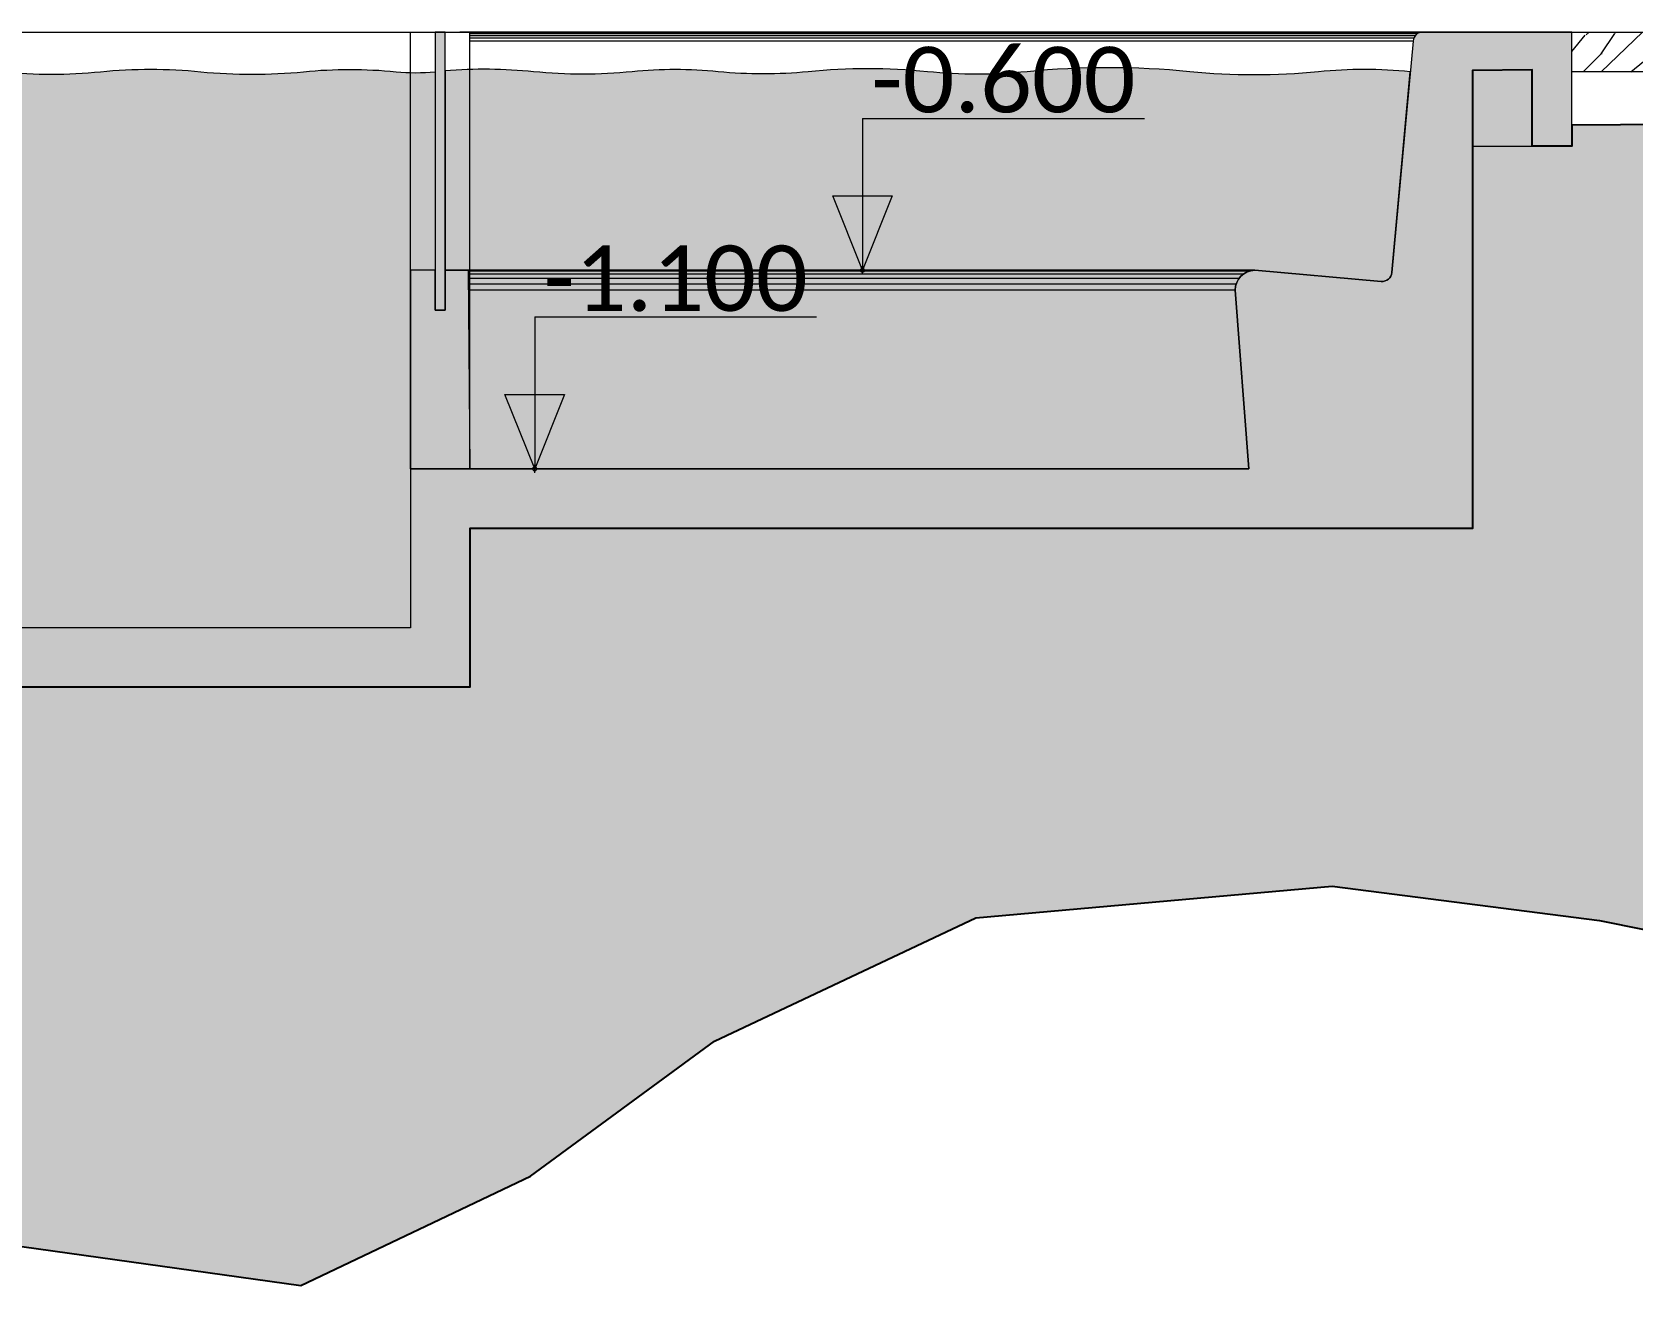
# Model space of a CAD drawing. Header units: metres. Extents: x -197 to 1099, y -24 to 14.
# Drawn here: x 660.158 to 664.189, y -3.221 to 0 of the extents above; entities that cross this region are included whole.
import ezdxf
from ezdxf.enums import TextEntityAlignment as Align

# ---------------------------------------------------------------- set-up
doc = ezdxf.new("R2010")
doc.units = ezdxf.units.M
doc.header["$LTSCALE"] = 0.001
doc.header["$PDMODE"] = 34
doc.header["$PDSIZE"] = 0.01
doc.layers.get('0').update_dxf_attribs({"lineweight": 13, "true_color": 0x000000})
for name, color, linetype, lineweight, true_color in [('Jach-Anotaciones-CalidaddeLínea  0.13', 7, 'Continuous', 13, 0x000000), ('Jach-Anotaciones-CalidaddeLínea 0.09', 7, 'Continuous', 9, 0x000000), ('Jach-Anotaciones-Hatch-Lum100%', 7, 'Continuous', 13, 0x000000), ('Jach-Anotaciones-Hatch-Lum20%', 7, 'Continuous', 13, 0xcccccc), ('Jach-Anotaciones-Hatch-Lum50%', 9, 'Continuous', 13, 0x808080), ('Jach-Anotaciones-Hatch-Lum70%', 7, 'Continuous', 13, 0x4d4d4d), ('Jach-Anotaciones-Hatch-Lum80%', 250, 'Continuous', 13, 0x333333), ('Jach-Anotaciones-LineasDetalle0.09mm', 7, 'Continuous', 15, 0x000000), ('JACH-Anotaciones-Textos-Lum75% @ 0.075', 7, 'Continuous', 13, 0x404040)]:
    doc.layers.add(name, color=color, linetype=linetype, lineweight=lineweight, true_color=true_color)
doc.layers.add('PDF_Geometry', color=7, linetype='Continuous', true_color=0x4b4b4b)
doc.styles.add('02a-Calibri-JACH(1.8mm)', font='calibri.ttf', dxfattribs={"height": 2.2})
pattern_1 = [(0, (169.4210114967462, 45.03182796469216), (0, 6.985), [5.08, -1.905]), (90, (169.4210114967462, 45.03182796469216), (-6.985, 4.277078946022131e-16), [5.08, -1.905])]

# ---------------------------------------------------------------- blocks, each defined once
blk = doc.blocks.new('*U451')
at = {"lineweight": 0, "ltscale": 100}
h = blk.add_hatch(dxfattribs=at)
h.set_pattern_fill('ANGLE', color=256)
h.set_pattern_definition(pattern_1)
h.paths.add_polyline_path([(0, 2.5), (0, 0), (1, 2.5)])
h = blk.add_hatch(color=256, dxfattribs=at)
h.dxf.hatch_style = 1
h.paths.add_polyline_path([(0, 2.5), (0, 0), (1, 2.5)])
for points in [[(0, 5.098930515436264), (-9.465586596093033, 5.098930515436264)], [(0, 5.098930515436264), (0, 1.25)]]:
    blk.add_lwpolyline(points, dxfattribs=at)
for points in [[(0, 0), (1, 2.5), (-1, 2.5)], [(0, 2.5), (0, 0), (1, 2.5)]]:
    blk.add_lwpolyline(points, close=True, dxfattribs=at)
blk.add_point((0, 1.13686837721616e-13), dxfattribs=at)
at = {"lineweight": 0, "ltscale": 100, "style": '02a-Calibri-JACH(1.8mm)'}
blk.add_attdef('ALT', text='', height=2.2, dxfattribs=at).set_placement((-4.732793298046516, 6.400806810785425), align=Align.MIDDLE_CENTER)
blk = doc.blocks.new('*U452')
at = {"lineweight": 0, "ltscale": 100}
h = blk.add_hatch(dxfattribs=at)
h.set_pattern_fill('ANGLE', color=256)
h.set_pattern_definition(pattern_1)
h.paths.add_polyline_path([(0, 2.5), (0, 0), (1, 2.5)])
h = blk.add_hatch(color=256, dxfattribs=at)
h.dxf.hatch_style = 1
h.paths.add_polyline_path([(0, 2.5), (0, 0), (1, 2.5)])
for points in [[(0, 5.098930515436264), (-9.465586596093033, 5.098930515436264)], [(0, 5.098930515436264), (0, 1.25)]]:
    blk.add_lwpolyline(points, dxfattribs=at)
for points in [[(0, 0), (1, 2.5), (-1, 2.5)], [(0, 2.5), (0, 0), (1, 2.5)]]:
    blk.add_lwpolyline(points, close=True, dxfattribs=at)
blk.add_point((-1.818989403545856e-12, -2.149391775674303e-13), dxfattribs=at)
at = {"lineweight": 0, "ltscale": 100, "style": '02a-Calibri-JACH(1.8mm)'}
blk.add_attdef('ALT', text='', height=2.2, dxfattribs=at).set_placement((-4.732793298046516, 6.400806810785425), align=Align.MIDDLE_CENTER)

msp = doc.modelspace()

# ---------------------------------------------------------------- hatches: boundary and pattern name
at = {"layer": 'Jach-Anotaciones-Hatch-Lum100%', "ltscale": 100}
h = msp.add_hatch(color=256, dxfattribs=at)
h.dxf.hatch_style = 1
edge = h.paths.add_edge_path()
edge.add_line((664.0353687159584, -0.2874468086181068), (664.0353687159584, 0))
edge.add_line((664.0353687159584, 0), (663.6602735834106, -8.291347853628395e-06))
edge.add_arc((663.6602735834106, -0.02500829134783367), 0.02499999999998004, 90, 175.0000000000427)
edge.add_line((663.6353687159583, -0.02282939777916226), (663.5822563177301, -0.6053156822032264))
edge.add_arc((663.5573528999241, -0.6031202821073712), 0.02499999999996642, 264.9620242174295, 354.9620242173951, ccw=False)
edge.add_line((663.5551574998283, -0.6280236999133493), (663.237366029459, -0.600008291347855))
edge.add_arc((663.2373660294593, -0.6500082913480593), 0.05000000000020421, 90.00000000026056, 179.9999999997709)
edge.add_line((663.1873660294591, -0.6500082913478593), (663.2219919049771, -1.100008291347855))
edge.add_line((663.2219919049771, -1.100008291347855), (661.1103687159582, -1.100008291347855))
edge.add_line((661.1103687159582, -1.100008291347855), (661.1103687159582, -1.5))
edge.add_line((661.1103687159582, -1.5), (656.6103687159582, -1.5))
edge.add_line((656.6103687159582, -1.5), (656.6103687159582, 0))
edge.add_line((656.6103687159582, 0), (656.2103687159583, 0))
edge.add_line((656.2103687159583, 0), (656.2162963546202, -0.3580768842628075))
edge.add_line((656.2162963546202, -0.3580768842628075), (656.4603687159581, -0.3582130332255744))
edge.add_line((656.4603687159581, -0.3582130332255744), (656.4603687159583, -1.650000000000006))
edge.add_line((656.4603687159583, -1.650000000000006), (661.2603687159583, -1.650000000000006))
edge.add_line((661.2603687159583, -1.650000000000006), (661.2603687159583, -1.250008291347854))
edge.add_line((661.2603687159583, -1.250008291347854), (663.7853687159582, -1.250008291347854))
edge.add_line((663.7853687159582, -1.250008291347854), (663.7853687159584, -0.2874468086181068))
edge.add_line((663.7853687159584, -0.2874468086181068), (663.9353687159582, -0.2874468086181068))
edge.add_line((663.9353687159582, -0.2874468086181068), (664.0353687159584, -0.2874468086181068))
h = msp.add_hatch(color=256, dxfattribs=at)
h.dxf.hatch_style = 1
h.paths.add_polyline_path([(661.1103687159582, -1.100008291347855), (661.2603687159583, -1.100008291347855), (661.2603687159583, -0.600008291347855), (661.1978687159583, -0.600008291347855), (661.1978687159583, -0.7000082913478565), (661.1728687159582, -0.7000082913478565), (661.1728687159582, -0.600008291347855), (661.1103687159582, -0.600008291347855)])
edge = h.paths.add_edge_path()
edge.add_line((661.1103687159582, -1.100008291347855), (661.1103687159582, -8.291347853628395e-06))
at = {"layer": 'Jach-Anotaciones-Hatch-Lum20%', "ltscale": 100}
h = msp.add_hatch(color=256, dxfattribs=at)
h.dxf.hatch_style = 1
edge = h.paths.add_edge_path()
edge.add_line((661.1728687159582, -0.1000000000000014), (661.1728687159582, -0.600008291347855))
edge.add_line((661.1728687159582, -0.600008291347855), (661.1103687159582, -0.600008291347855))
edge.add_line((661.1103687159582, -0.600008291347855), (661.1103687159582, -1.5))
edge.add_line((661.1103687159582, -1.5), (656.6103687159582, -1.5))
edge.add_line((656.6103687159582, -1.5), (656.6103687159582, -0.1000000000000014))
edge.add_arc((656.6836629556282, 0.6324612905699442), 0.7361192754928974, 264.2856807613006, 275.7143192386994)
edge.add_arc((656.8310153000139, -0.840094926988915), 0.7437910350554191, 84.28568076130063, 95.71431923869937, ccw=False)
edge.add_arc((656.9777797823888, 0.626586529210404), 0.7302151749877182, 264.2856807613006, 275.7143192386994)
edge.add_arc((657.1229883442318, -0.8245459347901722), 0.7281643896349126, 84.28568076130051, 95.71431923869949, ccw=False)
edge.add_arc((657.265358448011, 0.5982205803181926), 0.7017075637104649, 264.2856807613005, 275.7143192386995)
edge.add_arc((657.4848326831441, -1.595081133926361), 1.502547718600393, 84.28568076130051, 95.71431923869949, ccw=False)
edge.add_arc((657.7296707855182, 0.8516927633566541), 0.9564456121753724, 264.2856807613005, 275.7143192386995)
edge.add_arc((657.9493036502934, -1.343194206058008), 1.249402842228422, 84.28568076130051, 95.71431923869949, ccw=False)
edge.add_arc((658.1702409907423, 0.8647289574676106), 0.9695469103431908, 264.2856807613005, 275.7143192386995)
edge.add_arc((658.3991385016354, -1.422743659643789), 1.329349573739456, 84.28568076130051, 95.71431923869949, ccw=False)
edge.add_arc((658.6001695095508, 0.586246844457512), 0.689674029815658, 264.2856807613005, 275.7143192386995)
edge.add_arc((658.8161302668664, -1.571943154212027), 1.479294185501829, 84.28568076130051, 95.71431923869949, ccw=False)
edge.add_arc((659.0883758587859, 1.14872573473823), 1.254961995915966, 264.2856807613005, 275.7143192386995)
edge.add_arc((659.3108606820199, -1.07466209890352), 0.9795296588806307, 84.28568076130051, 95.71431923869949, ccw=False)
edge.add_arc((659.4929826990879, 0.7453626160465033), 0.8495844414777424, 264.2856807613005, 275.7143192386995)
edge.add_arc((659.6641575833021, -0.9652626277554526), 0.8695838358349395, 84.28568076130051, 95.71431923869949, ccw=False)
edge.add_arc((659.811448581085, 0.5066805264565744), 0.6097103496668916, 264.2856807613005, 275.7143192386995)
edge.add_arc((659.9776485697153, -1.15422841690673), 1.059493339031681, 84.28568076130051, 95.71431923869949, ccw=False)
edge.add_arc((660.2065477681579, 1.133261064622099), 1.239420093690982, 264.2856807613005, 275.7143192386995)
edge.add_arc((660.4563455781717, -1.3630773533518), 1.269385287947889, 84.28568076130051, 95.71431923869949, ccw=False)
edge.add_arc((660.712113937906, 1.192927370914088), 1.299384379482549, 264.2856807613005, 275.7143192386995)
edge.add_arc((660.9579308189227, -1.263627888054798), 1.169439162077372, 84.28568076130051, 95.71431923869949, ccw=False)
edge.add_arc((661.1236193774129, 0.3921701109537052), 0.4946280576992546, 264.2856807613005, 275.7143192386995)
h = msp.add_hatch(color=256, dxfattribs=at)
h.dxf.hatch_style = 1
edge = h.paths.add_edge_path()
edge.add_arc((663.5130603843253, -1.254294173457567), 1.160058833976176, 84.28568076130051, 95.7143192386995)
edge.add_arc((663.2352280861171, 1.522205107030542), 1.630306561537219, 264.2856807613005, 275.7143192386995, ccw=False)
edge.add_arc((662.8681506565654, -2.14615967851397), 2.056378404541296, 84.28568076130051, 95.7143192386995)
edge.add_arc((662.5378685537817, 1.15449336525109), 1.260758430552305, 264.2856807613005, 275.7143192386995, ccw=False)
edge.add_arc((662.2623238028166, -1.599145458351657), 1.506632340668256, 84.28568076130051, 95.7143192386995)
edge.add_arc((661.9990272852806, 1.032091428822377), 1.137745206614258, 264.2856807613005, 275.7143192386995, ccw=False)
edge.add_arc((661.7773339227076, -1.183386993386262), 1.088797536357679, 84.28568076130051, 95.7143192386995)
edge.add_arc((661.5448807452624, 1.139618949717687), 1.245809730700455, 264.2856807613005, 275.7143192386995, ccw=False)
edge.add_arc((661.2968530718758, -1.339029721226437), 1.245217559543196, 84.28568076130281, 94.55934440727093)
edge.add_line((661.1978687159583, -0.0977526095876513), (661.1978687159583, -0.600008291347855))
edge.add_line((661.1978687159583, -0.600008291347855), (661.2561300859343, -0.600008291347855))
edge.add_line((661.2561300859343, -0.600008291347855), (661.2603687159583, -1.100008291347855))
edge.add_line((661.2603687159583, -1.100008291347855), (663.2219919049771, -1.100008291347855))
edge.add_line((663.2219919049771, -1.100008291347855), (663.1873660294591, -0.6500082913478593))
edge.add_arc((663.2373660294593, -0.6500082913480736), 0.0500000000001819, 90.00000000026063, 179.9999999997545, ccw=False)
edge.add_line((663.237366029459, -0.600008291347855), (663.5551574998283, -0.6280236999133493))
edge.add_arc((663.5573528999241, -0.60312028210735), 0.02500000000001977, 264.9620242174337, 354.9620242173467)
edge.add_line((663.5822563177301, -0.6053156822032264), (663.6285656197394, -0.1000000000000014))
at = {"layer": 'Jach-Anotaciones-Hatch-Lum50%', "ltscale": 100}
h = msp.add_hatch(dxfattribs=at)
h.set_pattern_fill('WOOD_01', color=256, scale=0.6, angle=45, pattern_type=2)
h.set_pattern_definition([(45, (1047.719355689043, 0.6321534623807707), (-0.4242640687119285, 0.4242640687119285), [0.12, -0.48]), (53.9726, (1047.952700926835, 0.4072935059634517), (2.121321363401945, 2.969847486071019), [0.1154124, -11.4258174]), (50.7105, (1047.923002442025, 0.4285067093990449), (3.394118772196608, 4.242634612072219), [0.1205988, -5.909325599999999]), (29.5779, (1047.795723221411, 0.5557859300126253), (5.939691386400335, 3.39411771749895), [0.1804992, -17.8694262]), (38.6599, (1047.664201360111, 0.704278354061799), (0.4242633360261463, 0.4242650695647302), [0.1086648, -5.3245656]), (30.0686, (1047.918759801338, 0.4751757569573556), (2.121319648181926, 1.272792894371629), [0.09314519999999987, -9.221359199999982]), (33.6901, (1047.524194217436, 0.5727564927611013), (0.424264035129639, 0.4242643496472882), [0.2447531999999997, -2.814658199999995]), (50.7105, (1047.990884693019, 0.3691097397793754), (3.394118772196608, 4.242634612072219), [0.0602994, -5.969625]), (45, (1047.808451143473, 0.5430580079512666), (-0.4242640687119285, 0.4242640687119285), [0.06, -0.54]), (45, (1047.672686641485, 0.5091168824543146), (-0.4242640687119285, 0.4242640687119285), [0.18, -0.42]), (56.3099, (1047.69389984492, 0.6576093065034883), (1.2727931970487, 2.121319158885468), [0.061188, -2.9982234]), (47.7263, (1047.808451143473, 0.4582051942088796), (8.061019120208547, 8.909543878561882), [0.1261428, -12.4881348]), (37.4054, (1047.84239226897, 0.4666904755831212), (3.818373878313803, 2.969851100574237), [0.0907962, -8.9888502]), (45, (1047.982399411645, 0.2842569260369885), (-0.4242640687119285, 0.4242640687119285), [0.12, -0.48]), (43.8309, (1047.961186208209, 0.2206173157302018), (0.424263820611818, 0.4242644722960704), [0.2940612, -29.11206]), (45, (1047.642988156675, 0.5388153672641494), (-0.4242640687119285, 0.4242640687119285), [0.06, -0.54]), (45, (1047.651473438049, 0.6151828996322948), (-0.4242640687119285, 0.4242640687119285), [0.06, -0.54]), (45, (1047.422370840945, 0.4624478348959968), (-0.4242640687119285, 0.4242640687119285), [0.09, -0.51]), (35.53769999999999, (1047.515708936061, 0.5982123368838188), (0.4242639370268209, 0.4242642659190399), [0.1824827999999998, -3.467174399999996]), (45, (1047.379944434074, 0.4624478348959968), (-0.4242640687119285, 0.4242640687119285), [0.12, -0.48]), (45, (1047.715113048356, 0.03394112549695194), (-0.4242640687119285, 0.4242640687119285), [0.066, -0.534]), (45, (1047.910274519963, 0.2715290039756297), (-0.4242640687119285, 0.4242640687119285), [0.06, -0.54]), (45, (1047.681171922859, 0.06788225099390388), (-0.4242640687119285, 0.4242640687119285), [0.126, -0.474]), (50.4403, (1047.87209075378, 0.309712770159706), (3.818378704760445, 4.666902415896629), [0.12657, -12.5304432]), (45, (1047.84239226897, 0.3478965363437823), (-0.4242640687119285, 0.4242640687119285), [0.114, -0.486]), (45, (1047.613289671865, 0.1357645019878149), (-0.4242640687119285, 0.4242640687119285), [0.066, -0.534]), (43.8309, (1047.596319109117, 0.2545584412271538), (0.424263820611818, 0.4242644722960704), [0.2940612, -29.11206]), (45, (1047.596319109117, 0.3309259735952992), (-0.4242640687119285, 0.4242640687119285), [0.06, -0.54]), (45, (1047.541164780184, 0.3012274887854716), (-0.4242640687119285, 0.4242640687119285), [0.06, -0.54]), (45, (1047.710870407669, 0.4709331162702384), (-0.4242640687119285, 0.4242640687119285), [0.12, -0.48]), (45, (1047.617532312552, 0.394565583902093), (-0.4242640687119285, 0.4242640687119285), [0.06, -0.54]), (45, (1047.481767810565, 0.360624458405141), (-0.4242640687119285, 0.4242640687119285), [0.12, -0.48]), (64.65379999999999, (1047.774510017976, 0.2969848480983472), (2.969850889709817, 6.363958835885321), [0.08919659999999999, -8.8304436]), (56.3099, (1047.583591187055, 0.3436538956566579), (1.2727931970487, 2.121319158885468), [0.061188, -2.9982234]), (56.3099, (1047.774510017976, 0.4921463197058387), (1.2727931970487, 2.121319158885468), [0.061188, -2.9982234]), (50.7105, (1047.486010451252, 0.5260874452027906), (3.394118772196608, 4.242634612072219), [0.0602994, -5.969625]), (34.69520000000001, (1047.324790105141, 0.4242640687119277), (2.969846221195753, 2.121322583812446), [0.06708179999999998, -6.641120999999999]), (33.6901, (1047.761782095914, 0.08061017305526263), (0.424264035129639, 0.4242643496472882), [0.06118799999999993, -2.998223399999996]), (135, (1047.81269378416, 0.1145512985522146), (-0.4242640687119285, -0.4242640687119285), [0, -0.6]), (31.6076, (1047.486010451252, 0.2630437226013953), (8.90953261233604, 5.515445914762092), [0.129522, -12.8226924]), (56.3099, (1047.685414563546, 0.5812417741353428), (1.2727931970487, 2.121319158885468), [0.061188, -2.9982234]), (55.30480000000001, (1047.952700926835, 0.3139554108468232), (1.69705786316086, 2.545582644096573), [0.0670818, -6.641121]), (33.6901, (1047.638745515988, 0.3733523804664927), (0.424264035129639, 0.4242643496472882), [0.06118799999999993, -2.998223399999996]), (33.6901, (1047.659958719424, 0.4369919907732864), (0.424264035129639, 0.4242643496472882), [0.06118799999999993, -2.998223399999996]), (26.5651, (1047.528436858123, 0.2206173157302018), (0.4242634844525626, 0.424264475828993), [0.0758946, -1.8214716]), (30.9638, (1047.430856122319, 0.4115361466505689), (0.424263373767283, 0.4242644291066632), [0.2473865999999997, -2.226476399999996]), (28.3008, (1047.486010451252, 0.5260874452027906), (3.818373941180345, 2.121322984866088), [0.1879254, -6.076256999999999]), (45, (1047.464797247816, 0.5473006486383838), (-0.4242640687119285, 0.4242640687119285), [0.072, -0.528]), (30.9638, (1047.770267377289, 0.1569777054234152), (0.424263373767283, 0.4242644291066632), [0.2473865999999997, -2.226476399999996]), (30.9638, (1047.698142485608, 0.1442497833620564), (0.424263373767283, 0.4242644291066632), [0.2473865999999997, -2.226476399999996]), (30.9638, (1047.659958719424, 0.1824335495461256), (0.424263373767283, 0.4242644291066632), [0.2473865999999997, -2.226476399999996]), (34.69520000000001, (1047.426613481632, 0.3224406922210648), (2.969846221195753, 2.121322583812446), [0.06708179999999998, -6.641120999999999]), (30.9638, (1047.566620624307, 0.4454772721475209), (0.424263373767283, 0.4242644291066632), [0.1236929999999999, -2.350169999999995]), (34.69520000000001, (1047.56237798362, 0.1866761902332428), (2.969846221195753, 2.121322583812446), [0.06708179999999998, -6.641120999999999]), (42.61409999999999, (1047.81269378416, 0.377595021153617), (0.4242635254473211, 0.4242645660917374), [0.1441248, -14.268369]), (34.69520000000001, (1047.689657204233, 0.4072935059634517), (2.969846221195753, 2.121322583812446), [0.06708179999999998, -6.641120999999999]), (57.5288, (1047.744811533166, 0.4454772721475209), (1.272792704536021, 2.121320251158613), [0.055317, -5.476409400000001]), (34.5626, (1047.583591187055, 0.1654629867976496), (5.515426540322066, 3.818382701907263), [0.2318363999999997, -22.95177299999996]), (36.86989999999999, (1047.774510017976, 0.2969848480983472), (0.4242639425679483, 0.4242637374320609), [0.08485259999999985, -4.157787599999992]), (49.7636, (1047.617532312552, 0.224859956417319), (4.242644293430589, 5.091165175613466), [0.1444992, -7.080457199999999]), (45, (1047.710870407669, 0.3351686142824235), (-0.4242640687119285, 0.4242640687119285), [0.186, -0.414]), (29.7449, (1047.3714591527, 0.377595021153617), (2.121319509280404, 1.272792796158725), [0.06841080000000001, -6.7726416]), (35.53769999999999, (1047.81269378416, 0.1145512985522146), (0.4242639370268209, 0.4242642659190399), [0.1824827999999998, -3.467174399999996]), (25.0169, (1047.634502875301, 0.1145512985522146), (1.697055937474325, 0.848528373317087), [0.07022819999999999, -6.9525912]), (45, (1047.727840970417, 0.7085209947489162), (-0.4242640687119285, 0.4242640687119285), [0.03, -0.57]), (45, (1047.914517160651, 0.5218448045156663), (-0.4242640687119285, 0.4242640687119285), [0.06, -0.54]), (56.3099, (1048.067252225387, 0.3691097397793754), (1.2727931970487, 2.121319158885468), [0.061188, -2.9982234]), (45, (1048.029068459203, 0.4157787873376861), (-0.4242640687119285, 0.4242640687119285), [0.108, -0.4919999999999999]), (28.3008, (1047.799965862098, 0.6363961030678951), (3.818373941180345, 2.121322984866088), [0.0626418, -6.2015406]), (33.0207, (1047.893303957215, 0.5515432893255081), (9.758539133519893, 6.363495147672829), [0.1104042, -20.1303864]), (135, (1048.067252225387, 0.3691097397793754), (-0.4242640687119285, -0.4242640687119285), [0, -0.6]), (45, (1048.101193350884, 0.4200214280248105), (-0.4242640687119285, 0.4242640687119285), [0.054, -0.546]), (45, (1048.020583177828, 0.5006316010800731), (-0.4242640687119285, 0.4242640687119285), [0.054, -0.546]), (45, (1047.999369974393, 0.5218448045156663), (-0.4242640687119285, 0.4242640687119285), [0.054, -0.546]), (21.0376, (1047.855120191031, 0.6660945878777227), (4.242635035560037, 1.697061949682642), [0.05909339999999998, -5.850217199999999]), (33.5163, (1047.804208502786, 0.7170062761231577), (2.545650366019954, 1.696990307411552), [0.0551028, -39.129315]), (26.5651, (1047.956943567522, 0.5642712113868669), (0.4242634844525626, 0.424264475828993), [0.05692079999999999, -1.8404448]), (32.4712, (1047.749054173853, 0.7721606050557099), (2.545584379795849, 1.69705657919957), [0.055317, -5.476409400000001])])
h.paths.add_polyline_path([(664.0353687159584, 0), (668.3003687159583, 0), (668.3003687159583, -0.1000000000000014), (664.0353687159584, -0.1000000000000014)])
at = {"layer": 'Jach-Anotaciones-Hatch-Lum70%', "ltscale": 100}
h = msp.add_hatch(color=256, dxfattribs=at)
h.dxf.hatch_style = 1
h.paths.add_polyline_path([(661.1728687159582, -0.7000082913478565), (661.1978687159583, -0.7000082913478565), (661.1978687159583, 0), (661.1728687159582, 0)])
at = {"layer": 'Jach-Anotaciones-Hatch-Lum80%', "ltscale": 100}
h = msp.add_hatch(dxfattribs=at)
h.set_pattern_fill('EARTH', color=256, scale=0.03, angle=45, double=1)
h.set_pattern_definition([(45, (1047.749054173853, 0), (0, 0.2694076836320746), [0.1905, -0.1905]), (45, (1047.698540233172, 0.05051394068101445), (0, 0.2694076836320746), [0.1905, -0.1905]), (45, (1047.648026292491, 0.1010278813620289), (0, 0.2694076836320746), [0.1905, -0.1905]), (135, (1047.648026292491, 0.1347038418160338), (-0.2694076836320746, 0), [0.1905, -0.1905]), (135, (1047.698540233172, 0.1852177824970482), (-0.2694076836320746, 0), [0.1905, -0.1905]), (135, (1047.749054173853, 0.2357317231780627), (-0.2694076836320746, 0), [0.1905, -0.1905])])
h.paths.add_polyline_path([(669.0894003291855, -0.02500000000000568), (668.3003687159583, -0.02500000000000568), (668.3003687159583, -0.1046011929100672), (668.2000187704175, -0.1103015363372464), (668.200723549204, -0.2062870101804677), (664.0353687159584, -0.2347156276724292), (664.0353687159584, -0.2874468086181068), (663.9353687159582, -0.2874468086181068), (663.9353687159582, -0.09487317408783014), (663.7853687159582, -0.09651188265523558), (663.7853687159582, -1.250008291347854), (661.2603687159583, -1.250008291347854), (661.2603687159583, -1.650000000000006), (656.4603687159583, -1.650000000000006), (656.4603687159583, -0.1000000000000014), (656.3103687159582, -0.1000000000000014), (656.3103687159585, -0.3582130332255744), (656.2103687159583, -0.3582130332255744), (647.8603687159582, -0.5500000000000043), (647.8603687159582, -0.6000000000000014), (647.71040528107, -0.6000000000000014), (647.5620602166646, -0.5618126202639075), (647.4137151522591, -0.7236252405278094), (646.6301285965997, -0.7476042878022611), (646.1091652262726, -0.7688913887452884), (646.1815239687585, -1.390770007005614), (646.3334709152919, -1.976492736460415), (646.8833757575544, -2.395899712006923), (647.7082330209482, -2.475441666431408), (648.8080460805718, -2.395899712006923), (649.4158338667048, -3.017778330267248), (650.385405239972, -3.213019796167401), (651.4852149244971, -2.959928574529414), (652.3824309303768, -2.381437690133936), (653.4460629312084, -2.301894067463564), (653.7847059649523, -2.106378420772415), (654.3836484934513, -2.786679591539752), (655.7439415506897, -3.220548588959247), (656.3879070205162, -2.916841124888407), (657.2995954499129, -2.446816238663615), (658.0665663943378, -2.54805206002041), (658.8335407138611, -2.931303146761621), (659.8971727146923, -3.025308791304752), (660.834184510145, -3.156032523450477), (661.413030824343, -2.881249103125839), (661.8761112507996, -2.541384082003816), (662.5345491441435, -2.230444772873653), (663.4317651500232, -2.150902818449168), (664.1046754668837, -2.237676617932976), (665.2551352586192, -2.469073972638654), (665.6241516824134, -2.905280655933353), (669.3687630136792, -2.913249086374577), (670.0054956468457, -1.19569703391997), (670.3093895399124, -0.8992197466627943), (670.4396312262688, -0.4581205724296353), (670.26847180746, -0.359301635905986), (669.9765507998118, -0.2845729734617919), (669.6294443400177, -0.4849749814613986), (669.3181129064683, -0.4849749814613986), (669.2393637640737, -0.4000000000000057), (669.0894003291855, -0.4000000000000057)])

# ---------------------------------------------------------------- linework, layer by layer
at = {"layer": 'Jach-Anotaciones-CalidaddeLínea  0.13', "ltscale": 100}
for points in [[(652.011810364811, 0), (665.80040528107, 0)], [(656.6103687159582, 0), (663.6353687159583, 0)]]:
    msp.add_lwpolyline(points, dxfattribs=at)
msp.add_lwpolyline([(664.0353687159584, -0.2874468086181068), (664.0353687159584, 0), (663.6602735834106, -8.291347853628395e-06, 0.3888787318532347), (663.6353687159583, -0.02282939777916226), (663.5822563177301, -0.6053156822032264, -0.4142135623726037), (663.5551574998283, -0.6280236999133493), (663.237366029459, -0.600008291347855, 0.4142135623704611), (663.1873660294591, -0.6500082913478593), (663.2219919049771, -1.100008291347855), (661.1103687159582, -1.100008291347855), (661.1103687159582, -1.5), (656.6103687159582, -1.5), (656.6103687159582, 0), (656.2103687159583, 0), (656.2162963546202, -0.3580768842628075), (656.4603687159581, -0.3582130332255744), (656.4603687159583, -1.650000000000006), (661.2603687159583, -1.650000000000006), (661.2603687159583, -1.250008291347854), (663.7853687159582, -1.250008291347854), (663.7853687159584, -0.2874468086181068), (663.9353687159582, -0.2874468086181068)], format="xyb", close=True, dxfattribs=at)
msp.add_lwpolyline([(664.0353687159584, 0), (668.3003687159583, 0), (668.3003687159583, -0.1000000000000014), (664.0353687159584, -0.1000000000000014)], close=True, dxfattribs=at)
at = {"layer": 'Jach-Anotaciones-CalidaddeLínea 0.09', "ltscale": 100}
for points in [[(661.1728687159582, -0.7000082913478565), (661.1978687159583, -0.7000082913478565), (661.1978687159583, 0), (661.1728687159582, 0)], [(661.1103687159582, -1.100008291347855), (661.2603687159583, -1.100008291347855), (661.2603687159583, -0.600008291347855), (661.1978687159583, -0.600008291347855), (661.1978687159583, -0.7000082913478565), (661.1728687159582, -0.7000082913478565), (661.1728687159582, -0.600008291347855), (661.1103687159582, -0.600008291347855)]]:
    msp.add_lwpolyline(points, close=True, dxfattribs=at)
for points in [[(661.1103687159582, -1.100008291347855), (661.1103687159582, -8.291347853628395e-06)], [(663.6602735834106, -8.291347853628395e-06), (661.2353687159582, -8.291347853628395e-06)], [(661.2603687159583, -1.100008291347855), (661.2603687159583, -8.291347853628395e-06)], [(663.6462937608237, -0.00428235203396099), (661.2603687159583, -0.00428235203396099)], [(663.6408449343742, -0.009275281571589744), (661.2603687159583, -0.009275281571589744)], [(663.6370939870465, -0.01564312651244393), (661.2603687159583, -0.01564312651244393)], [(663.6353687159583, -0.02282939777916226), (661.2603687159583, -0.02282939777916226)], [(663.237366029459, -0.600008291347855), (661.2603687159583, -0.600008291347855)], [(663.2219151797403, -0.6024554655331542), (661.2603687159583, -0.6024554655331542)], [(663.2079767668445, -0.6095574416291782), (661.2603687159583, -0.6095574416291782)], [(663.1969151797405, -0.6206190287332873), (661.2603687159583, -0.6206190287332873)], [(663.1898132036445, -0.6345574416291342), (661.2603687159583, -0.6345574416291342)], [(663.1873660294591, -0.6500082913478593), (661.2603687159583, -0.6500082913478593)]]:
    msp.add_lwpolyline(points, dxfattribs=at)
msp.add_lwpolyline([(663.6602735834106, -8.291347853628395e-06, 0.3888787318528115), (663.6353687159583, -0.02282939777916226), (663.5822563177301, -0.6053156822032264, -0.4142135623711941), (663.5551574998283, -0.6280236999133493), (663.237366029459, -0.600008291347855, 0.4142135623719868), (663.1873660294591, -0.6500082913478593), (663.2219919049771, -1.100008291347855)], format="xyb", dxfattribs=at)
at = {"layer": 'Jach-Anotaciones-LineasDetalle0.09mm', "ltscale": 100}
msp.add_lwpolyline([(660.0831406568063, -0.1000000000000014, 0.04990821842785288), (660.3299548795094, -0.1000000000000014, -0.04990821842785301), (660.5827362768341, -0.1000000000000014, 0.04990821842785288), (660.8414915989779, -0.1000000000000014, -0.04990821842785301), (661.0743700388675, -0.1000000000000014, 0.04990821842785288), (661.1728687159582, -0.1000000000000014), (661.1728687159582, -0.600008291347855), (661.1103687159582, -0.600008291347855), (661.1103687159582, -1.5), (656.6103687159582, -1.5)], format="xyb", dxfattribs=at)
msp.add_lwpolyline([(663.6285656197394, -0.1000000000000014, 0.04990821842785301), (663.3975551489111, -0.1000000000000014, -0.04990821842785288), (663.0729010233231, -0.1000000000000014, 0.04990821842785301), (662.6634002898077, -0.1000000000000014, -0.04990821842785288), (662.4123368177557, -0.1000000000000014, 0.04990821842785301), (662.1123107878775, -0.1000000000000014, -0.04990821842785288), (661.8857437826837, -0.1000000000000014, 0.04990821842785301), (661.6689240627315, -0.1000000000000014, -0.04990821842785288), (661.4208374277932, -0.1000000000000014, 0.04485736502256169), (661.1978687159583, -0.0977526095876513), (661.1978687159583, -0.600008291347855), (661.2561300859343, -0.600008291347855), (661.2603687159583, -1.100008291347855), (663.2219919049771, -1.100008291347855), (663.1873660294591, -0.6500082913478593, -0.4142135623702939), (663.237366029459, -0.600008291347855), (663.5551574998283, -0.6280236999133493, 0.4142135623721437), (663.5822563177301, -0.6053156822032264)], format="xyb", close=True, dxfattribs=at)
at = {"layer": 'PDF_Geometry', "ltscale": 100}
for points in [[(668.200723549204, -0.2062870101804677), (664.0353687159584, -0.2347156276724292), (664.0353687159584, -0.2874468086181068), (663.9353687159582, -0.2874468086181068), (663.9353687159582, -0.09487317408783014), (663.7853687159582, -0.09651188265523558), (663.7853687159582, -1.250008291347854), (661.2603687159583, -1.250008291347854), (661.2603687159583, -1.650000000000006), (656.4603687159583, -1.650000000000006), (656.4603687159583, -0.1000000000000014), (656.3103687159582, -0.1000000000000014)], [(656.3879070205162, -2.916841124888407), (657.2995954499129, -2.446816238663615), (658.0665663943378, -2.54805206002041), (658.8335407138611, -2.931303146761621), (659.8971727146923, -3.025308791304752), (660.834184510145, -3.156032523450477), (661.413030824343, -2.881249103125839), (661.8761112507996, -2.541384082003816), (662.5345491441435, -2.230444772873653), (663.4317651500232, -2.150902818449168), (664.1046754668837, -2.237676617932976), (665.2551352586192, -2.469073972638654)]]:
    msp.add_lwpolyline(points, dxfattribs=at)

# ---------------------------------------------------------------- block references
at = {"layer": 'JACH-Anotaciones-Textos-Lum75% @ 0.075', "ltscale": 100}
ref = msp.add_blockref('*U451', (662.2488673727087, -0.600008291347855), dxfattribs=dict(at, xscale=-0.075, yscale=0.075, zscale=0.075))
ref.add_attrib('ALT', '-0.600', dxfattribs={"layer": '0', "lineweight": 0, "ltscale": 100, "height": 0.165, "style": '02a-Calibri-JACH(1.8mm)'}).set_placement((662.6038268700622, -0.1199477805389506), align=Align.MIDDLE_CENTER)
ref = msp.add_blockref('*U452', (661.4234381971762, -1.100008291347855), dxfattribs=dict(at, xscale=-0.075, yscale=0.075, zscale=0.075))
ref.add_attrib('ALT', '-1.100', dxfattribs={"layer": '0', "lineweight": 0, "ltscale": 100, "height": 0.165, "style": '02a-Calibri-JACH(1.8mm)'}).set_placement((661.7783976945298, -0.6199477805389506), align=Align.MIDDLE_CENTER)

doc.saveas('drawing.dxf')
